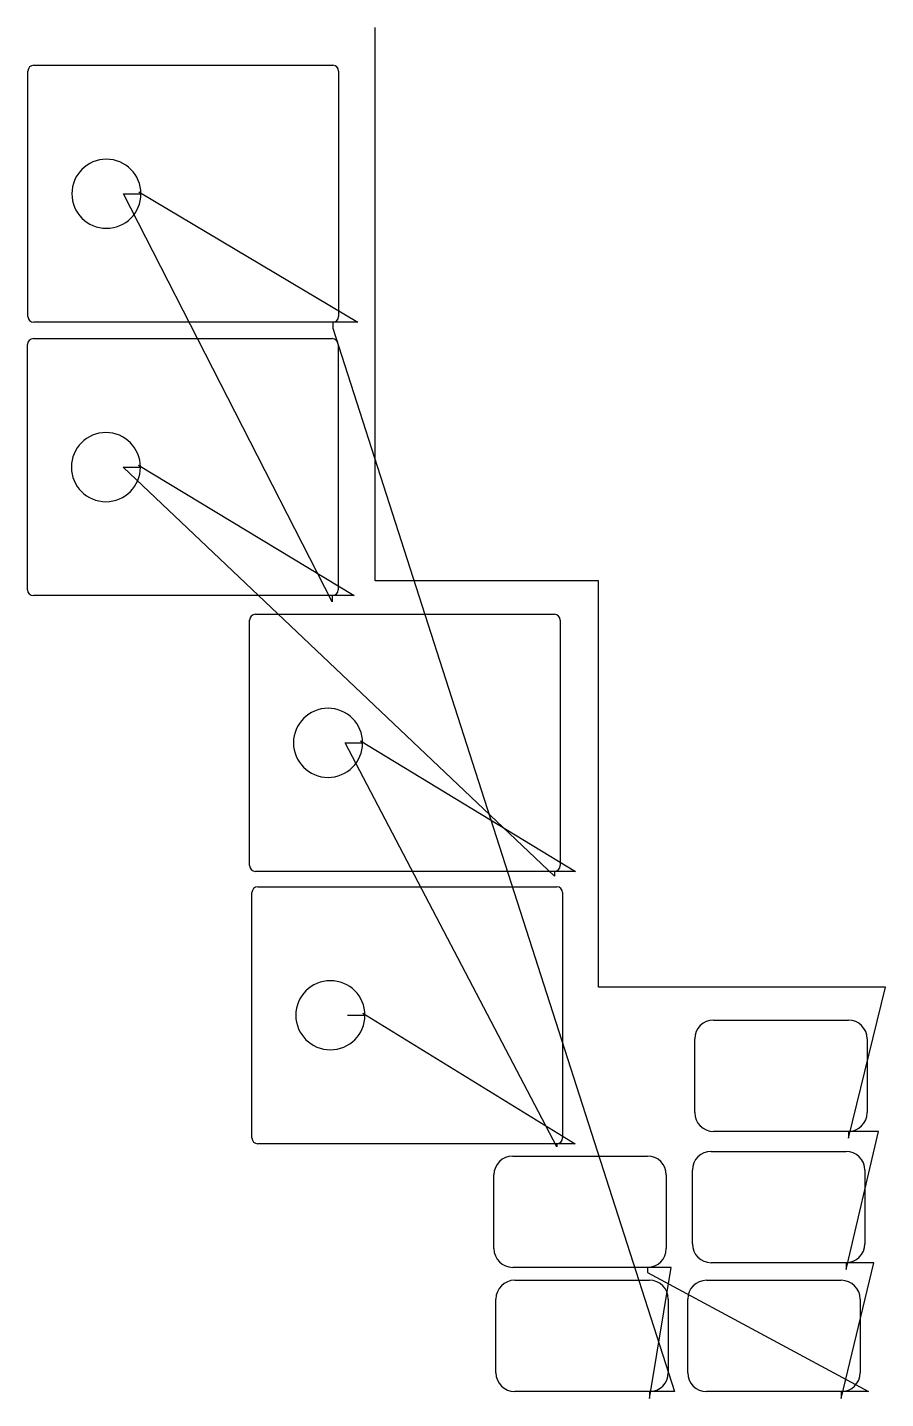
# Model space of a CAD drawing. Header units: metres. Extents: x 21 to 1510, y 18 to 2400.
import ezdxf

# ---------------------------------------------------------------- set-up
doc = ezdxf.new("R2010")
doc.units = ezdxf.units.M

msp = doc.modelspace()

# ---------------------------------------------------------------- linework, layer by layer
at = {"layer": 'TOOL_0'}
for p, q in [((624.448, 2399.004), (624.448, 2400.004)), ((624.448, 1438.443), (624.448, 2399.004)), ((31.617, 2334.268), (550.617, 2334.268)), ((21.367, 1898.018), (21.367, 2324.018)), ((560.867, 2324.018), (560.867, 1898.018)), ((549.806, 1402.31), (187.617, 2111.018)), ((187.617, 2111.018), (217.617, 2111.018)), ((217.617, 2111.018), (214.081, 2114.554)), ((214.081, 2114.554), (593.94, 1887.768)), ((550.617, 1887.768), (31.617, 1887.768)), ((593.94, 1887.768), (550.617, 1887.768)), ((550.617, 1887.768), (550.617, 1877.664)), ((30.806, 1859.416), (549.806, 1859.416)), ((550.617, 1877.664), (1143.711, 30.38)), ((20.556, 1423.166), (20.556, 1849.166)), ((560.056, 1849.166), (560.056, 1423.166)), ((935.429, 925.891), (186.806, 1636.166)), ((186.806, 1636.166), (216.806, 1636.166)), ((216.806, 1636.166), (213.27, 1639.702)), ((213.27, 1639.702), (587.815, 1412.916)), ((1012.299, 1438.443), (624.448, 1438.443)), ((1012.299, 732.737), (1012.299, 1438.443)), ((549.806, 1412.916), (30.806, 1412.916)), ((587.815, 1412.916), (549.806, 1412.916)), ((549.806, 1412.916), (549.806, 1402.31)), ((406.179, 944.242), (406.179, 1370.242)), ((416.429, 1380.492), (935.429, 1380.492)), ((945.679, 1370.242), (945.679, 944.242)), ((939.484, 455.665), (572.429, 1157.241)), ((572.429, 1157.241), (602.429, 1157.241)), ((602.429, 1157.241), (598.893, 1160.777)), ((598.893, 1160.777), (971.816, 933.992)), ((935.429, 933.992), (416.429, 933.992)), ((971.816, 933.992), (935.429, 933.992)), ((935.429, 933.992), (935.429, 925.891)), ((420.484, 907.267), (939.484, 907.267)), ((410.234, 471.017), (410.234, 897.017)), ((949.734, 897.017), (949.734, 471.017)), ((1510.401, 732.737), (1012.299, 732.737)), ((1445.772, 470.532), (1510.401, 732.737)), ((576.484, 684.016), (606.484, 684.016)), ((606.484, 684.016), (602.948, 687.552)), ((602.948, 687.552), (971.254, 460.767)), ((1211.772, 675.649), (1445.772, 675.649)), ((1179.072, 514.949), (1179.072, 642.949)), ((1478.472, 642.949), (1478.472, 514.949)), ((1445.772, 482.249), (1211.772, 482.249)), ((1441.717, 242.3), (1498.076, 482.249)), ((1498.076, 482.249), (1445.772, 482.249)), ((1445.772, 482.249), (1445.772, 470.532)), ((939.484, 460.767), (420.484, 460.767)), ((971.254, 460.767), (939.484, 460.767)), ((939.484, 460.767), (939.484, 455.665)), ((863.048, 439.445), (1097.048, 439.445)), ((1207.717, 447.59), (1441.717, 447.59)), ((830.348, 278.745), (830.348, 406.745)), ((1129.748, 406.745), (1129.748, 278.745)), ((1175.017, 286.89), (1175.017, 414.89)), ((1474.417, 414.89), (1474.417, 286.89)), ((1097.048, 246.045), (863.048, 246.045)), ((1138.303, 246.045), (1097.048, 246.045)), ((1097.048, 246.045), (1097.048, 237.378)), ((1100.555, 18.14), (1138.303, 246.045)), ((1441.717, 254.19), (1207.717, 254.19)), ((1433.607, 18.14), (1490.122, 254.19)), ((1490.122, 254.19), (1441.717, 254.19)), ((1441.717, 254.19), (1441.717, 242.3)), ((866.555, 223.78), (1100.555, 223.78)), ((1097.048, 237.378), (1481.023, 30.203)), ((1199.607, 223.603), (1433.607, 223.603)), ((833.855, 63.08), (833.855, 191.08)), ((1133.255, 191.08), (1133.255, 63.08)), ((1166.907, 62.903), (1166.907, 190.903)), ((1466.307, 190.903), (1466.307, 62.903)), ((1100.555, 30.38), (866.555, 30.38)), ((1143.711, 30.38), (1100.555, 30.38)), ((1100.555, 30.38), (1100.555, 18.14)), ((1433.607, 30.203), (1199.607, 30.203)), ((1481.023, 30.203), (1433.607, 30.203)), ((1433.607, 30.203), (1433.607, 18.14))]:
    msp.add_line(p, q, dxfattribs=at)
for centre, radius, start, end in [((31.617, 2324.018), 10.25, 90, 180), ((550.617, 2324.018), 10.25, 0, 90), ((157.617, 2111.018), 60, 0, 180), ((157.617, 2111.018), 60, 180, 0), ((31.617, 1898.018), 10.25, 180, 270), ((550.617, 1898.018), 10.25, 270, 0), ((30.806, 1849.166), 10.25, 90, 180), ((549.806, 1849.166), 10.25, 0, 90), ((156.806, 1636.166), 60, 0, 180), ((156.806, 1636.166), 60, 180, 0), ((30.806, 1423.166), 10.25, 180, 270), ((549.806, 1423.166), 10.25, 270, 0), ((416.429, 1370.242), 10.25, 90, 180), ((935.429, 1370.242), 10.25, 0, 90), ((542.429, 1157.241), 60, 0, 180), ((542.429, 1157.241), 60, 180, 0), ((416.429, 944.242), 10.25, 180, 270), ((935.429, 944.242), 10.25, 270, 0), ((420.484, 897.017), 10.25, 90, 180), ((939.484, 897.017), 10.25, 0, 90), ((546.484, 684.016), 60, 0, 180), ((546.484, 684.016), 60, 180, 0), ((1211.772, 642.949), 32.7, 90, 180), ((1445.772, 642.949), 32.7, 0, 90), ((1211.772, 514.949), 32.7, 180, 270), ((1445.772, 514.949), 32.7, 270, 0), ((420.484, 471.017), 10.25, 180, 270), ((939.484, 471.017), 10.25, 270, 0), ((863.048, 406.745), 32.7, 90, 180), ((1097.048, 406.745), 32.7, 0, 90), ((1207.717, 414.89), 32.7, 90, 180), ((1441.717, 414.89), 32.7, 0, 90), ((1207.717, 286.89), 32.7, 180, 270), ((1441.717, 286.89), 32.7, 270, 0), ((863.048, 278.745), 32.7, 180, 270), ((1097.048, 278.745), 32.7, 270, 0), ((866.555, 191.08), 32.7, 90, 180), ((1100.555, 191.08), 32.7, 0, 90), ((1199.607, 190.903), 32.7, 90, 180), ((1433.607, 190.903), 32.7, 0, 90), ((866.555, 63.08), 32.7, 180, 270), ((1100.555, 63.08), 32.7, 270, 0), ((1199.607, 62.903), 32.7, 180, 270), ((1433.607, 62.903), 32.7, 270, 0)]:
    msp.add_arc(centre, radius, start, end, dxfattribs=at)

doc.saveas('drawing.dxf')
